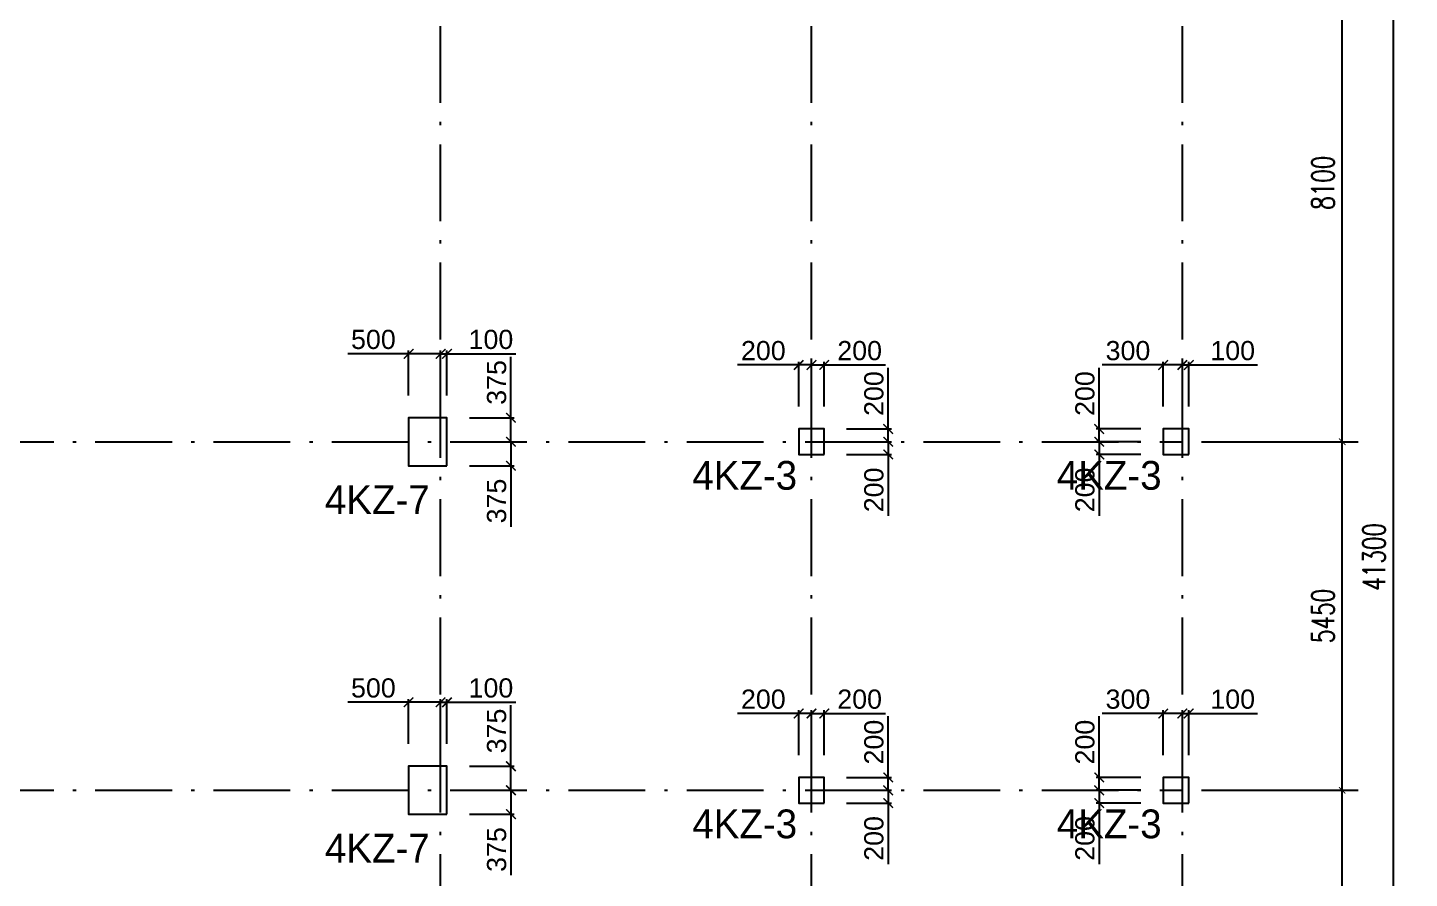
# Model space of a CAD drawing. Header units: millimetres. Extents: x -3831 to 465700, y 39900 to 106100.
# Drawn here: x 254442 to 276050, y 75622 to 88925 of the extents above; entities that cross this region are included whole.
import ezdxf

# ---------------------------------------------------------------- set-up
doc = ezdxf.new("R2010")
doc.units = ezdxf.units.MM
doc.linetypes.add('线型2', pattern=[1850, 1200, -300, 50, -300])
for name, color, linetype in [('AXIS', 3, 'Continuous'), ('column_dim', 90, 'Continuous'), ('DOTE', 10, '线型2')]:
    doc.layers.add(name, color=color, linetype=linetype)
doc.layers.add('S_Cl', color=2, linetype='Continuous', lineweight=25)
doc.layers.add('S_ColumFocus', color=2, linetype='Continuous', lineweight=9)
doc.styles.add('_TCH_DIM_T3', font='SIMPLEX', dxfattribs={"width": 0.705882, "bigfont": 'GBCBIG'})
doc.styles.get("Standard").update_dxf_attribs({"font": 'arial.ttf'})
doc.styles.add('xxxx', font='RIF.ttf')
doc.dimstyles.new('_TCH_ARCH&&100', dxfattribs={"dimtxt": 297.5, "dimasz": 100, "dimexe": 250, "dimexo": 300, "dimgap": 126.25, "dimtad": 1, "dimdec": 0, "dimzin": 0, "dimdsep": 46, "dimtxsty": '_TCH_DIM_T3', "dimblk": 'ARCHTICK', "dimcen": 0.09, "dimclrt": 7, "dimazin": 2, "dimtfac": 1, "dimtdec": 0, "dimtix": 1, "dimtmove": 2, "dimatfit": 3, "dimfxl": 100, "dimtolj": 1, "dimtzin": 0, "dimarcsym": 0})
doc.dimstyles.new('ISO-25', dxfattribs={"dimtxt": 2.5, "dimasz": 2.5, "dimexe": 1.25, "dimexo": 0.625, "dimtad": 1, "dimtxsty": 'Standard', "dimcen": 2.5, "dimadec": 0, "dimazin": 0, "dimtfac": 1, "dimtmove": 0, "dimatfit": 3, "dimfxl": 1, "dimarcsym": 0})

# ---------------------------------------------------------------- blocks, each defined once
blk = doc.blocks.new('_ArchTick')
at = {"color": 0, "linetype": 'ByBlock', "const_width": 0.15}
blk.add_lwpolyline([(-0.5, -0.5), (0.5, 0.5)], dxfattribs=at)
blk = doc.blocks.new('*D986')
at = {"layer": 'column_dim', "color": 0, "lineweight": -2, "transparency": 16777216}
for p, q in [((271200, 82650), (271200, 83607)), ((271850, 82650), (271150, 82650)), ((271200, 82450), (271200, 82650)), ((271850, 82450), (271150, 82450))]:
    blk.add_line(p, q, dxfattribs=at)
at = {"layer": 'Defpoints', "color": 0, "transparency": 16777216}
for p in [(272200, 82650), (271200, 82450), (272200, 82450)]:
    blk.add_point(p, dxfattribs=at)
at = {"layer": 'column_dim', "color": 0, "lineweight": -2, "transparency": 16777216, "xscale": 150, "yscale": 150, "zscale": 150}
for p, rotation in [((271200, 82650), 90), ((271200, 82450), 270)]:
    blk.add_blockref('_ArchTick', p, dxfattribs=dict(at, rotation=rotation))
at = {"layer": 'column_dim', "color": 7, "transparency": 16777216, "insert": (270977, 83203), "char_height": 300, "attachment_point": 5, "rotation": 90}
blk.add_mtext('200', dxfattribs=at)
blk = doc.blocks.new('*D987')
at = {"layer": 'column_dim', "color": 0, "lineweight": -2, "transparency": 16777216}
for p, q in [((271850, 82450), (271150, 82450)), ((271200, 82450), (271200, 82250)), ((271850, 82250), (271150, 82250)), ((271200, 82250), (271200, 81293))]:
    blk.add_line(p, q, dxfattribs=at)
at = {"layer": 'Defpoints', "color": 0, "transparency": 16777216}
for p in [(271200, 82450), (272200, 82450), (272200, 82250)]:
    blk.add_point(p, dxfattribs=at)
at = {"layer": 'column_dim', "color": 0, "lineweight": -2, "transparency": 16777216, "xscale": 150, "yscale": 150, "zscale": 150}
for p, rotation in [((271200, 82450), 90), ((271200, 82250), 270)]:
    blk.add_blockref('_ArchTick', p, dxfattribs=dict(at, rotation=rotation))
at = {"layer": 'column_dim', "color": 7, "transparency": 16777216, "insert": (270977, 81697), "char_height": 300, "attachment_point": 5, "rotation": 90}
blk.add_mtext('200', dxfattribs=at)
blk = doc.blocks.new('*D988')
at = {"layer": 'column_dim', "color": 0, "lineweight": -2, "transparency": 16777216}
for p, q in [((272500, 83650), (272350, 83650)), ((272500, 83000), (272500, 83700)), ((272500, 83650), (272600, 83650)), ((272600, 83000), (272600, 83700)), ((272600, 83650), (273674, 83650))]:
    blk.add_line(p, q, dxfattribs=at)
at = {"layer": 'Defpoints', "color": 0, "transparency": 16777216}
for p in [(272500, 83650), (272500, 82650), (272600, 82650)]:
    blk.add_point(p, dxfattribs=at)
at = {"layer": 'column_dim', "color": 0, "lineweight": -2, "transparency": 16777216, "xscale": 150, "yscale": 150, "zscale": 150}
blk.add_blockref('_ArchTick', (272500, 83650), dxfattribs=at)
at = {"layer": 'column_dim', "color": 0, "lineweight": -2, "transparency": 16777216, "xscale": 150, "yscale": 150, "zscale": 150, "rotation": 180}
blk.add_blockref('_ArchTick', (272600, 83650), dxfattribs=at)
at = {"layer": 'column_dim', "color": 7, "transparency": 16777216, "insert": (273287, 83873), "char_height": 300, "attachment_point": 5}
blk.add_mtext('100', dxfattribs=at)
blk = doc.blocks.new('*D989')
at = {"layer": 'column_dim', "color": 0, "lineweight": -2, "transparency": 16777216}
for p, q in [((272200, 83650), (271248, 83650)), ((272200, 83000), (272200, 83700)), ((272500, 83650), (272200, 83650)), ((272500, 83000), (272500, 83700))]:
    blk.add_line(p, q, dxfattribs=at)
at = {"layer": 'Defpoints', "color": 0, "transparency": 16777216}
for p in [(272500, 83650), (272200, 82650), (272500, 82650)]:
    blk.add_point(p, dxfattribs=at)
at = {"layer": 'column_dim', "color": 0, "lineweight": -2, "transparency": 16777216, "xscale": 150, "yscale": 150, "zscale": 150, "rotation": 180}
blk.add_blockref('_ArchTick', (272200, 83650), dxfattribs=at)
at = {"layer": 'column_dim', "color": 0, "lineweight": -2, "transparency": 16777216, "xscale": 150, "yscale": 150, "zscale": 150}
blk.add_blockref('_ArchTick', (272500, 83650), dxfattribs=at)
at = {"layer": 'column_dim', "color": 7, "transparency": 16777216, "insert": (271649, 83873), "char_height": 300, "attachment_point": 5}
blk.add_mtext('300', dxfattribs=at)
blk = doc.blocks.new('*D990')
at = {"layer": 'column_dim', "color": 0, "lineweight": -2, "transparency": 16777216}
for p, q in [((271200, 77200), (271200, 78157)), ((271850, 77200), (271150, 77200)), ((271200, 77000), (271200, 77200)), ((271850, 77000), (271150, 77000))]:
    blk.add_line(p, q, dxfattribs=at)
at = {"layer": 'Defpoints', "color": 0, "transparency": 16777216}
for p in [(272200, 77200), (271200, 77000), (272200, 77000)]:
    blk.add_point(p, dxfattribs=at)
at = {"layer": 'column_dim', "color": 0, "lineweight": -2, "transparency": 16777216, "xscale": 150, "yscale": 150, "zscale": 150}
for p, rotation in [((271200, 77200), 90), ((271200, 77000), 270)]:
    blk.add_blockref('_ArchTick', p, dxfattribs=dict(at, rotation=rotation))
at = {"layer": 'column_dim', "color": 7, "transparency": 16777216, "insert": (270977, 77753), "char_height": 300, "attachment_point": 5, "rotation": 90}
blk.add_mtext('200', dxfattribs=at)
blk = doc.blocks.new('*D991')
at = {"layer": 'column_dim', "color": 0, "lineweight": -2, "transparency": 16777216}
for p, q in [((271850, 77000), (271150, 77000)), ((271200, 77000), (271200, 76800)), ((271850, 76800), (271150, 76800)), ((271200, 76800), (271200, 75843))]:
    blk.add_line(p, q, dxfattribs=at)
at = {"layer": 'Defpoints', "color": 0, "transparency": 16777216}
for p in [(271200, 77000), (272200, 77000), (272200, 76800)]:
    blk.add_point(p, dxfattribs=at)
at = {"layer": 'column_dim', "color": 0, "lineweight": -2, "transparency": 16777216, "xscale": 150, "yscale": 150, "zscale": 150}
for p, rotation in [((271200, 77000), 90), ((271200, 76800), 270)]:
    blk.add_blockref('_ArchTick', p, dxfattribs=dict(at, rotation=rotation))
at = {"layer": 'column_dim', "color": 7, "transparency": 16777216, "insert": (270977, 76247), "char_height": 300, "attachment_point": 5, "rotation": 90}
blk.add_mtext('200', dxfattribs=at)
blk = doc.blocks.new('*D992')
at = {"layer": 'column_dim', "color": 0, "lineweight": -2, "transparency": 16777216}
for p, q in [((272500, 77550), (272500, 78250)), ((272600, 77550), (272600, 78250)), ((272500, 78200), (272350, 78200)), ((272500, 78200), (272600, 78200)), ((272600, 78200), (273674, 78200))]:
    blk.add_line(p, q, dxfattribs=at)
at = {"layer": 'Defpoints', "color": 0, "transparency": 16777216}
for p in [(272500, 78200), (272500, 77200), (272600, 77200)]:
    blk.add_point(p, dxfattribs=at)
at = {"layer": 'column_dim', "color": 0, "lineweight": -2, "transparency": 16777216, "xscale": 150, "yscale": 150, "zscale": 150}
blk.add_blockref('_ArchTick', (272500, 78200), dxfattribs=at)
at = {"layer": 'column_dim', "color": 0, "lineweight": -2, "transparency": 16777216, "xscale": 150, "yscale": 150, "zscale": 150, "rotation": 180}
blk.add_blockref('_ArchTick', (272600, 78200), dxfattribs=at)
at = {"layer": 'column_dim', "color": 7, "transparency": 16777216, "insert": (273287, 78423), "char_height": 300, "attachment_point": 5}
blk.add_mtext('100', dxfattribs=at)
blk = doc.blocks.new('*D993')
at = {"layer": 'column_dim', "color": 0, "lineweight": -2, "transparency": 16777216}
for p, q in [((272200, 77550), (272200, 78250)), ((272500, 77550), (272500, 78250)), ((272200, 78200), (271248, 78200)), ((272500, 78200), (272200, 78200))]:
    blk.add_line(p, q, dxfattribs=at)
at = {"layer": 'Defpoints', "color": 0, "transparency": 16777216}
for p in [(272500, 78200), (272200, 77200), (272500, 77200)]:
    blk.add_point(p, dxfattribs=at)
at = {"layer": 'column_dim', "color": 0, "lineweight": -2, "transparency": 16777216, "xscale": 150, "yscale": 150, "zscale": 150, "rotation": 180}
blk.add_blockref('_ArchTick', (272200, 78200), dxfattribs=at)
at = {"layer": 'column_dim', "color": 0, "lineweight": -2, "transparency": 16777216, "xscale": 150, "yscale": 150, "zscale": 150}
blk.add_blockref('_ArchTick', (272500, 78200), dxfattribs=at)
at = {"layer": 'column_dim', "color": 7, "transparency": 16777216, "insert": (271649, 78423), "char_height": 300, "attachment_point": 5}
blk.add_mtext('300', dxfattribs=at)
blk = doc.blocks.new('*D1018')
at = {"layer": 'column_dim', "color": 0, "lineweight": -2, "transparency": 16777216}
for p, q in [((267250, 82450), (267950, 82450)), ((267900, 82450), (267900, 82250)), ((267250, 82250), (267950, 82250)), ((267900, 82250), (267900, 81293))]:
    blk.add_line(p, q, dxfattribs=at)
at = {"layer": 'Defpoints', "color": 0, "transparency": 16777216}
for p in [(266900, 82450), (267900, 82450), (266900, 82250)]:
    blk.add_point(p, dxfattribs=at)
at = {"layer": 'column_dim', "color": 0, "lineweight": -2, "transparency": 16777216, "xscale": 150, "yscale": 150, "zscale": 150}
for p, rotation in [((267900, 82450), 90), ((267900, 82250), 270)]:
    blk.add_blockref('_ArchTick', p, dxfattribs=dict(at, rotation=rotation))
at = {"layer": 'column_dim', "color": 7, "transparency": 16777216, "insert": (267677, 81697), "char_height": 300, "attachment_point": 5, "rotation": 90}
blk.add_mtext('200', dxfattribs=at)
blk = doc.blocks.new('*D1019')
at = {"layer": 'column_dim', "color": 0, "lineweight": -2, "transparency": 16777216}
for p, q in [((267900, 82650), (267900, 83607)), ((267250, 82650), (267950, 82650)), ((267900, 82450), (267900, 82650)), ((267250, 82450), (267950, 82450))]:
    blk.add_line(p, q, dxfattribs=at)
at = {"layer": 'Defpoints', "color": 0, "transparency": 16777216}
for p in [(266900, 82650), (266900, 82450), (267900, 82450)]:
    blk.add_point(p, dxfattribs=at)
at = {"layer": 'column_dim', "color": 0, "lineweight": -2, "transparency": 16777216, "xscale": 150, "yscale": 150, "zscale": 150}
for p, rotation in [((267900, 82650), 90), ((267900, 82450), 270)]:
    blk.add_blockref('_ArchTick', p, dxfattribs=dict(at, rotation=rotation))
at = {"layer": 'column_dim', "color": 7, "transparency": 16777216, "insert": (267677, 83203), "char_height": 300, "attachment_point": 5, "rotation": 90}
blk.add_mtext('200', dxfattribs=at)
blk = doc.blocks.new('*D1020')
at = {"layer": 'column_dim', "color": 0, "lineweight": -2, "transparency": 16777216}
for p, q in [((266700, 83000), (266700, 83700)), ((266700, 83650), (266900, 83650)), ((266900, 83000), (266900, 83700)), ((266900, 83650), (267857, 83650))]:
    blk.add_line(p, q, dxfattribs=at)
at = {"layer": 'Defpoints', "color": 0, "transparency": 16777216}
for p in [(266700, 83650), (266700, 82650), (266900, 82650)]:
    blk.add_point(p, dxfattribs=at)
at = {"layer": 'column_dim', "color": 0, "lineweight": -2, "transparency": 16777216, "xscale": 150, "yscale": 150, "zscale": 150, "rotation": 180}
blk.add_blockref('_ArchTick', (266700, 83650), dxfattribs=at)
at = {"layer": 'column_dim', "color": 0, "lineweight": -2, "transparency": 16777216, "xscale": 150, "yscale": 150, "zscale": 150}
blk.add_blockref('_ArchTick', (266900, 83650), dxfattribs=at)
at = {"layer": 'column_dim', "color": 7, "transparency": 16777216, "insert": (267453, 83873), "char_height": 300, "attachment_point": 5}
blk.add_mtext('200', dxfattribs=at)
blk = doc.blocks.new('*D1021')
at = {"layer": 'column_dim', "color": 0, "lineweight": -2, "transparency": 16777216}
for p, q in [((266500, 83650), (265543, 83650)), ((266500, 83000), (266500, 83700)), ((266700, 83650), (266500, 83650)), ((266700, 83000), (266700, 83700))]:
    blk.add_line(p, q, dxfattribs=at)
at = {"layer": 'Defpoints', "color": 0, "transparency": 16777216}
for p in [(266700, 83650), (266500, 82650), (266700, 82650)]:
    blk.add_point(p, dxfattribs=at)
at = {"layer": 'column_dim', "color": 0, "lineweight": -2, "transparency": 16777216, "xscale": 150, "yscale": 150, "zscale": 150, "rotation": 180}
blk.add_blockref('_ArchTick', (266500, 83650), dxfattribs=at)
at = {"layer": 'column_dim', "color": 0, "lineweight": -2, "transparency": 16777216, "xscale": 150, "yscale": 150, "zscale": 150}
blk.add_blockref('_ArchTick', (266700, 83650), dxfattribs=at)
at = {"layer": 'column_dim', "color": 7, "transparency": 16777216, "insert": (265947, 83873), "char_height": 300, "attachment_point": 5}
blk.add_mtext('200', dxfattribs=at)
blk = doc.blocks.new('*D1022')
at = {"layer": 'column_dim', "color": 0, "lineweight": -2, "transparency": 16777216}
for p, q in [((267250, 77000), (267950, 77000)), ((267900, 77000), (267900, 76800)), ((267250, 76800), (267950, 76800)), ((267900, 76800), (267900, 75843))]:
    blk.add_line(p, q, dxfattribs=at)
at = {"layer": 'Defpoints', "color": 0, "transparency": 16777216}
for p in [(266900, 77000), (267900, 77000), (266900, 76800)]:
    blk.add_point(p, dxfattribs=at)
at = {"layer": 'column_dim', "color": 0, "lineweight": -2, "transparency": 16777216, "xscale": 150, "yscale": 150, "zscale": 150}
for p, rotation in [((267900, 77000), 90), ((267900, 76800), 270)]:
    blk.add_blockref('_ArchTick', p, dxfattribs=dict(at, rotation=rotation))
at = {"layer": 'column_dim', "color": 7, "transparency": 16777216, "insert": (267677, 76247), "char_height": 300, "attachment_point": 5, "rotation": 90}
blk.add_mtext('200', dxfattribs=at)
blk = doc.blocks.new('*D1023')
at = {"layer": 'column_dim', "color": 0, "lineweight": -2, "transparency": 16777216}
for p, q in [((267900, 77200), (267900, 78157)), ((267250, 77200), (267950, 77200)), ((267900, 77000), (267900, 77200)), ((267250, 77000), (267950, 77000))]:
    blk.add_line(p, q, dxfattribs=at)
at = {"layer": 'Defpoints', "color": 0, "transparency": 16777216}
for p in [(266900, 77200), (266900, 77000), (267900, 77000)]:
    blk.add_point(p, dxfattribs=at)
at = {"layer": 'column_dim', "color": 0, "lineweight": -2, "transparency": 16777216, "xscale": 150, "yscale": 150, "zscale": 150}
for p, rotation in [((267900, 77200), 90), ((267900, 77000), 270)]:
    blk.add_blockref('_ArchTick', p, dxfattribs=dict(at, rotation=rotation))
at = {"layer": 'column_dim', "color": 7, "transparency": 16777216, "insert": (267677, 77753), "char_height": 300, "attachment_point": 5, "rotation": 90}
blk.add_mtext('200', dxfattribs=at)
blk = doc.blocks.new('*D1024')
at = {"layer": 'column_dim', "color": 0, "lineweight": -2, "transparency": 16777216}
for p, q in [((266700, 77550), (266700, 78250)), ((266900, 77550), (266900, 78250)), ((266700, 78200), (266900, 78200)), ((266900, 78200), (267857, 78200))]:
    blk.add_line(p, q, dxfattribs=at)
at = {"layer": 'Defpoints', "color": 0, "transparency": 16777216}
for p in [(266700, 78200), (266700, 77200), (266900, 77200)]:
    blk.add_point(p, dxfattribs=at)
at = {"layer": 'column_dim', "color": 0, "lineweight": -2, "transparency": 16777216, "xscale": 150, "yscale": 150, "zscale": 150, "rotation": 180}
blk.add_blockref('_ArchTick', (266700, 78200), dxfattribs=at)
at = {"layer": 'column_dim', "color": 0, "lineweight": -2, "transparency": 16777216, "xscale": 150, "yscale": 150, "zscale": 150}
blk.add_blockref('_ArchTick', (266900, 78200), dxfattribs=at)
at = {"layer": 'column_dim', "color": 7, "transparency": 16777216, "insert": (267453, 78423), "char_height": 300, "attachment_point": 5}
blk.add_mtext('200', dxfattribs=at)
blk = doc.blocks.new('*D1025')
at = {"layer": 'column_dim', "color": 0, "lineweight": -2, "transparency": 16777216}
for p, q in [((266500, 77550), (266500, 78250)), ((266700, 77550), (266700, 78250)), ((266500, 78200), (265543, 78200)), ((266700, 78200), (266500, 78200))]:
    blk.add_line(p, q, dxfattribs=at)
at = {"layer": 'Defpoints', "color": 0, "transparency": 16777216}
for p in [(266700, 78200), (266500, 77200), (266700, 77200)]:
    blk.add_point(p, dxfattribs=at)
at = {"layer": 'column_dim', "color": 0, "lineweight": -2, "transparency": 16777216, "xscale": 150, "yscale": 150, "zscale": 150, "rotation": 180}
blk.add_blockref('_ArchTick', (266500, 78200), dxfattribs=at)
at = {"layer": 'column_dim', "color": 0, "lineweight": -2, "transparency": 16777216, "xscale": 150, "yscale": 150, "zscale": 150}
blk.add_blockref('_ArchTick', (266700, 78200), dxfattribs=at)
at = {"layer": 'column_dim', "color": 7, "transparency": 16777216, "insert": (265947, 78423), "char_height": 300, "attachment_point": 5}
blk.add_mtext('200', dxfattribs=at)
blk = doc.blocks.new('*D1046')
at = {"layer": 'column_dim', "color": 0, "lineweight": -2, "transparency": 16777216}
for p, q in [((261350, 82450), (262050, 82450)), ((262000, 82450), (262000, 82075)), ((261350, 82075), (262050, 82075)), ((262000, 82075), (262000, 81120))]:
    blk.add_line(p, q, dxfattribs=at)
at = {"layer": 'Defpoints', "color": 0, "transparency": 16777216}
for p in [(261000, 82450), (262000, 82450), (261000, 82075)]:
    blk.add_point(p, dxfattribs=at)
at = {"layer": 'column_dim', "color": 0, "lineweight": -2, "transparency": 16777216, "xscale": 150, "yscale": 150, "zscale": 150}
for p, rotation in [((262000, 82450), 90), ((262000, 82075), 270)]:
    blk.add_blockref('_ArchTick', p, dxfattribs=dict(at, rotation=rotation))
at = {"layer": 'column_dim', "color": 7, "transparency": 16777216, "insert": (261777, 81523), "char_height": 300, "attachment_point": 5, "rotation": 90}
blk.add_mtext('375', dxfattribs=at)
blk = doc.blocks.new('*D1047')
at = {"layer": 'column_dim', "color": 0, "lineweight": -2, "transparency": 16777216}
for p, q in [((262000, 82825), (262000, 83780)), ((261350, 82825), (262050, 82825)), ((262000, 82450), (262000, 82825)), ((261350, 82450), (262050, 82450))]:
    blk.add_line(p, q, dxfattribs=at)
at = {"layer": 'Defpoints', "color": 0, "transparency": 16777216}
for p in [(261000, 82825), (261000, 82450), (262000, 82450)]:
    blk.add_point(p, dxfattribs=at)
at = {"layer": 'column_dim', "color": 0, "lineweight": -2, "transparency": 16777216, "xscale": 150, "yscale": 150, "zscale": 150}
for p, rotation in [((262000, 82825), 90), ((262000, 82450), 270)]:
    blk.add_blockref('_ArchTick', p, dxfattribs=dict(at, rotation=rotation))
at = {"layer": 'column_dim', "color": 7, "transparency": 16777216, "insert": (261777, 83377), "char_height": 300, "attachment_point": 5, "rotation": 90}
blk.add_mtext('375', dxfattribs=at)
blk = doc.blocks.new('*D1048')
at = {"layer": 'column_dim', "color": 0, "lineweight": -2, "transparency": 16777216}
for p, q in [((260900, 83175), (260900, 83875)), ((261000, 83175), (261000, 83875)), ((260900, 83825), (260750, 83825)), ((260900, 83825), (261000, 83825)), ((261000, 83825), (262074, 83825))]:
    blk.add_line(p, q, dxfattribs=at)
at = {"layer": 'Defpoints', "color": 0, "transparency": 16777216}
for p in [(260900, 83825), (260900, 82825), (261000, 82825)]:
    blk.add_point(p, dxfattribs=at)
at = {"layer": 'column_dim', "color": 0, "lineweight": -2, "transparency": 16777216, "xscale": 150, "yscale": 150, "zscale": 150}
blk.add_blockref('_ArchTick', (260900, 83825), dxfattribs=at)
at = {"layer": 'column_dim', "color": 0, "lineweight": -2, "transparency": 16777216, "xscale": 150, "yscale": 150, "zscale": 150, "rotation": 180}
blk.add_blockref('_ArchTick', (261000, 83825), dxfattribs=at)
at = {"layer": 'column_dim', "color": 7, "transparency": 16777216, "insert": (261687, 84048), "char_height": 300, "attachment_point": 5}
blk.add_mtext('100', dxfattribs=at)
blk = doc.blocks.new('*D1049')
at = {"layer": 'column_dim', "color": 0, "lineweight": -2, "transparency": 16777216}
for p, q in [((260400, 83175), (260400, 83875)), ((260900, 83175), (260900, 83875)), ((260400, 83825), (259448, 83825)), ((260900, 83825), (260400, 83825))]:
    blk.add_line(p, q, dxfattribs=at)
at = {"layer": 'Defpoints', "color": 0, "transparency": 16777216}
for p in [(260900, 83825), (260400, 82825), (260900, 82825)]:
    blk.add_point(p, dxfattribs=at)
at = {"layer": 'column_dim', "color": 0, "lineweight": -2, "transparency": 16777216, "xscale": 150, "yscale": 150, "zscale": 150, "rotation": 180}
blk.add_blockref('_ArchTick', (260400, 83825), dxfattribs=at)
at = {"layer": 'column_dim', "color": 0, "lineweight": -2, "transparency": 16777216, "xscale": 150, "yscale": 150, "zscale": 150}
blk.add_blockref('_ArchTick', (260900, 83825), dxfattribs=at)
at = {"layer": 'column_dim', "color": 7, "transparency": 16777216, "insert": (259849, 84048), "char_height": 300, "attachment_point": 5}
blk.add_mtext('500', dxfattribs=at)
blk = doc.blocks.new('*D1050')
at = {"layer": 'column_dim', "color": 0, "lineweight": -2, "transparency": 16777216}
for p, q in [((261350, 77000), (262050, 77000)), ((262000, 77000), (262000, 76625)), ((261350, 76625), (262050, 76625)), ((262000, 76625), (262000, 75670))]:
    blk.add_line(p, q, dxfattribs=at)
at = {"layer": 'Defpoints', "color": 0, "transparency": 16777216}
for p in [(261000, 77000), (262000, 77000), (261000, 76625)]:
    blk.add_point(p, dxfattribs=at)
at = {"layer": 'column_dim', "color": 0, "lineweight": -2, "transparency": 16777216, "xscale": 150, "yscale": 150, "zscale": 150}
for p, rotation in [((262000, 77000), 90), ((262000, 76625), 270)]:
    blk.add_blockref('_ArchTick', p, dxfattribs=dict(at, rotation=rotation))
at = {"layer": 'column_dim', "color": 7, "transparency": 16777216, "insert": (261777, 76073), "char_height": 300, "attachment_point": 5, "rotation": 90}
blk.add_mtext('375', dxfattribs=at)
blk = doc.blocks.new('*D1051')
at = {"layer": 'column_dim', "color": 0, "lineweight": -2, "transparency": 16777216}
for p, q in [((262000, 77375), (262000, 78330)), ((261350, 77375), (262050, 77375)), ((262000, 77000), (262000, 77375)), ((261350, 77000), (262050, 77000))]:
    blk.add_line(p, q, dxfattribs=at)
at = {"layer": 'Defpoints', "color": 0, "transparency": 16777216}
for p in [(261000, 77375), (261000, 77000), (262000, 77000)]:
    blk.add_point(p, dxfattribs=at)
at = {"layer": 'column_dim', "color": 0, "lineweight": -2, "transparency": 16777216, "xscale": 150, "yscale": 150, "zscale": 150}
for p, rotation in [((262000, 77375), 90), ((262000, 77000), 270)]:
    blk.add_blockref('_ArchTick', p, dxfattribs=dict(at, rotation=rotation))
at = {"layer": 'column_dim', "color": 7, "transparency": 16777216, "insert": (261777, 77927), "char_height": 300, "attachment_point": 5, "rotation": 90}
blk.add_mtext('375', dxfattribs=at)
blk = doc.blocks.new('*D1052')
at = {"layer": 'column_dim', "color": 0, "lineweight": -2, "transparency": 16777216}
for p, q in [((260900, 78375), (260750, 78375)), ((260900, 77725), (260900, 78425)), ((260900, 78375), (261000, 78375)), ((261000, 77725), (261000, 78425)), ((261000, 78375), (262074, 78375))]:
    blk.add_line(p, q, dxfattribs=at)
at = {"layer": 'Defpoints', "color": 0, "transparency": 16777216}
for p in [(260900, 78375), (260900, 77375), (261000, 77375)]:
    blk.add_point(p, dxfattribs=at)
at = {"layer": 'column_dim', "color": 0, "lineweight": -2, "transparency": 16777216, "xscale": 150, "yscale": 150, "zscale": 150}
blk.add_blockref('_ArchTick', (260900, 78375), dxfattribs=at)
at = {"layer": 'column_dim', "color": 0, "lineweight": -2, "transparency": 16777216, "xscale": 150, "yscale": 150, "zscale": 150, "rotation": 180}
blk.add_blockref('_ArchTick', (261000, 78375), dxfattribs=at)
at = {"layer": 'column_dim', "color": 7, "transparency": 16777216, "insert": (261687, 78598), "char_height": 300, "attachment_point": 5}
blk.add_mtext('100', dxfattribs=at)
blk = doc.blocks.new('*D1053')
at = {"layer": 'column_dim', "color": 0, "lineweight": -2, "transparency": 16777216}
for p, q in [((260400, 78375), (259448, 78375)), ((260400, 77725), (260400, 78425)), ((260900, 78375), (260400, 78375)), ((260900, 77725), (260900, 78425))]:
    blk.add_line(p, q, dxfattribs=at)
at = {"layer": 'Defpoints', "color": 0, "transparency": 16777216}
for p in [(260900, 78375), (260400, 77375), (260900, 77375)]:
    blk.add_point(p, dxfattribs=at)
at = {"layer": 'column_dim', "color": 0, "lineweight": -2, "transparency": 16777216, "xscale": 150, "yscale": 150, "zscale": 150, "rotation": 180}
blk.add_blockref('_ArchTick', (260400, 78375), dxfattribs=at)
at = {"layer": 'column_dim', "color": 0, "lineweight": -2, "transparency": 16777216, "xscale": 150, "yscale": 150, "zscale": 150}
blk.add_blockref('_ArchTick', (260900, 78375), dxfattribs=at)
at = {"layer": 'column_dim', "color": 7, "transparency": 16777216, "insert": (259849, 78598), "char_height": 300, "attachment_point": 5}
blk.add_mtext('500', dxfattribs=at)
blk = doc.blocks.new('*D2415')
at = {"layer": 'AXIS', "color": 0, "lineweight": -2, "transparency": 16777216}
for p, q in [((272800, 101300), (276050, 101300)), ((275800, 60000), (275800, 101300)), ((272800, 60000), (276050, 60000))]:
    blk.add_line(p, q, dxfattribs=at)
at = {"layer": 'Defpoints', "color": 0, "transparency": 16777216}
for p in [(272500, 101300), (275800, 101300), (272500, 60000)]:
    blk.add_point(p, dxfattribs=at)
at = {"layer": 'AXIS', "color": 0, "lineweight": -2, "transparency": 16777216, "xscale": 100, "yscale": 100, "zscale": 100}
for p, rotation in [((275800, 101300), 90), ((275800, 60000), 270)]:
    blk.add_blockref('_ArchTick', p, dxfattribs=dict(at, rotation=rotation))
at = {"layer": 'AXIS', "color": 7, "transparency": 16777216, "insert": (275498.75, 80650), "char_height": 350, "attachment_point": 5, "rotation": 90, "style": '_TCH_DIM_T3'}
blk.add_mtext('\\A1;41300', dxfattribs=at)
blk = doc.blocks.new('*D2418')
at = {"layer": 'AXIS', "color": 0, "lineweight": -2, "transparency": 16777216}
for p, q in [((272800, 77000), (275250, 77000)), ((275000, 71600), (275000, 77000)), ((272800, 71600), (275250, 71600))]:
    blk.add_line(p, q, dxfattribs=at)
at = {"layer": 'Defpoints', "color": 0, "transparency": 16777216}
for p in [(272500, 77000), (275000, 77000), (272500, 71600)]:
    blk.add_point(p, dxfattribs=at)
at = {"layer": 'AXIS', "color": 0, "lineweight": -2, "transparency": 16777216, "xscale": 100, "yscale": 100, "zscale": 100}
for p, rotation in [((275000, 77000), 90), ((275000, 71600), 270)]:
    blk.add_blockref('_ArchTick', p, dxfattribs=dict(at, rotation=rotation))
at = {"layer": 'AXIS', "color": 7, "transparency": 16777216, "insert": (274698.75, 74300), "char_height": 350, "attachment_point": 5, "rotation": 90, "style": '_TCH_DIM_T3'}
blk.add_mtext('\\A1;5400', dxfattribs=at)
blk = doc.blocks.new('*D2419')
at = {"layer": 'AXIS', "color": 0, "lineweight": -2, "transparency": 16777216}
for p, q in [((272800, 82450), (275250, 82450)), ((275000, 77000), (275000, 82450)), ((272800, 77000), (275250, 77000))]:
    blk.add_line(p, q, dxfattribs=at)
at = {"layer": 'Defpoints', "color": 0, "transparency": 16777216}
for p in [(272500, 82450), (275000, 82450), (272500, 77000)]:
    blk.add_point(p, dxfattribs=at)
at = {"layer": 'AXIS', "color": 0, "lineweight": -2, "transparency": 16777216, "xscale": 100, "yscale": 100, "zscale": 100}
for p, rotation in [((275000, 82450), 90), ((275000, 77000), 270)]:
    blk.add_blockref('_ArchTick', p, dxfattribs=dict(at, rotation=rotation))
at = {"layer": 'AXIS', "color": 7, "transparency": 16777216, "insert": (274698.75, 79725), "char_height": 350, "attachment_point": 5, "rotation": 90, "style": '_TCH_DIM_T3'}
blk.add_mtext('\\A1;5450', dxfattribs=at)
blk = doc.blocks.new('*D2420')
at = {"layer": 'AXIS', "color": 0, "lineweight": -2, "transparency": 16777216}
for p, q in [((272800, 90550), (275250, 90550)), ((275000, 82450), (275000, 90550)), ((272800, 82450), (275250, 82450))]:
    blk.add_line(p, q, dxfattribs=at)
at = {"layer": 'Defpoints', "color": 0, "transparency": 16777216}
for p in [(272500, 90550), (275000, 90550), (272500, 82450)]:
    blk.add_point(p, dxfattribs=at)
at = {"layer": 'AXIS', "color": 0, "lineweight": -2, "transparency": 16777216, "xscale": 100, "yscale": 100, "zscale": 100}
for p, rotation in [((275000, 90550), 90), ((275000, 82450), 270)]:
    blk.add_blockref('_ArchTick', p, dxfattribs=dict(at, rotation=rotation))
at = {"layer": 'AXIS', "color": 7, "transparency": 16777216, "insert": (274698.75, 86500), "char_height": 350, "attachment_point": 5, "rotation": 90, "style": '_TCH_DIM_T3'}
blk.add_mtext('\\A1;8100', dxfattribs=at)

msp = doc.modelspace()

# ---------------------------------------------------------------- linework, layer by layer
at = {"layer": 'DOTE'}
for p, q in [((260900, 60000), (260900, 101300)), ((266700, 60000), (266700, 101300)), ((272500, 60000), (272500, 101300)), ((200000, 82450), (272500, 82450)), ((200000, 77000), (272500, 77000))]:
    msp.add_line(p, q, dxfattribs=at)
at = {"layer": 'S_Cl'}
for points in [[(261000, 82075), (261000, 82825), (260400, 82825), (260400, 82075)], [(266900, 82250), (266900, 82650), (266500, 82650), (266500, 82250)], [(272600, 82250), (272600, 82650), (272200, 82650), (272200, 82250)], [(261000, 76625), (261000, 77375), (260400, 77375), (260400, 76625)], [(266900, 76800), (266900, 77200), (266500, 77200), (266500, 76800)], [(272600, 76800), (272600, 77200), (272200, 77200), (272200, 76800)]]:
    msp.add_lwpolyline(points, close=True, dxfattribs=at)

# ---------------------------------------------------------------- texts
at = {"layer": 'S_ColumFocus', "char_height": 450, "attachment_point": 1, "style": 'xxxx'}
for s, insert, width in [('4KZ-3', (264836.71064, 82149.2524), 678.375), ('4KZ-3', (270536.71064, 82149.2524), 845.875), ('4KZ-7', (259090.98346, 81769.37245), 837.5), ('4KZ-3', (264836.71064, 76699.2524), 678.375), ('4KZ-3', (270536.71064, 76699.2524), 845.875), ('4KZ-7', (259090.98346, 76319.37245), 845.875)]:
    msp.add_mtext(s, dxfattribs=dict(at, insert=insert, width=width))

# ---------------------------------------------------------------- dimensions: what is measured, and where the dimension line sits
at = {"layer": 'AXIS'}
for p1, p2, distance, picture, middle in [((272500, 60000), (272500, 101300), -3300, '*D2415', (275498.75, 80650)), ((272500, 82450), (272500, 90550), -2500, '*D2420', (274698.75, 86500)), ((272500, 77000), (272500, 82450), -2500, '*D2419', (274698.75, 79725)), ((272500, 71600), (272500, 77000), -2500, '*D2418', (274698.75, 74300))]:
    dim = msp.add_aligned_dim(p1=p1, p2=p2, distance=distance, dimstyle='_TCH_ARCH&&100', override={"dimtxt": 350}, dxfattribs=at)
    dim.commit()
    dim.dimension.update_dxf_attribs({"geometry": picture, "text_midpoint": middle})
at = {"layer": 'column_dim'}
for p1, p2, distance, picture, middle in [((260400, 82825), (260900, 82825), 1000, '*D1049', (259849.09959, 84048.1719)), ((261000, 82825), (260900, 82825), -1000, '*D1048', (261686.78035, 84048.1719)), ((266500, 82650), (266700, 82650), 1000, '*D1021', (265946.54161, 83873.1719)), ((266900, 82650), (266700, 82650), -1000, '*D1020', (267453.45839, 83873.1719)), ((272200, 82650), (272500, 82650), 1000, '*D989', (271649.20191, 83873.27422)), ((272600, 82650), (272500, 82650), -1000, '*D988', (273286.78035, 83873.1719)), ((261000, 82825), (261000, 82450), 1000, '*D1047', (261776.72578, 83377.4352)), ((266900, 82650), (266900, 82450), 1000, '*D1019', (267676.8281, 83203.45839)), ((272200, 82650), (272200, 82450), -1000, '*D986', (270976.8281, 83203.45839)), ((261000, 82075), (261000, 82450), -1000, '*D1046', (261776.72578, 81522.5648)), ((266900, 82250), (266900, 82450), -1000, '*D1018', (267676.8281, 81696.54161)), ((272200, 82250), (272200, 82450), 1000, '*D987', (270976.8281, 81696.54161)), ((260400, 77375), (260900, 77375), 1000, '*D1053', (259849.09959, 78598.1719)), ((261000, 77375), (260900, 77375), -1000, '*D1052', (261686.78035, 78598.1719)), ((266500, 77200), (266700, 77200), 1000, '*D1025', (265946.54161, 78423.1719)), ((266900, 77200), (266700, 77200), -1000, '*D1024', (267453.45839, 78423.1719)), ((272200, 77200), (272500, 77200), 1000, '*D993', (271649.20191, 78423.27422)), ((272600, 77200), (272500, 77200), -1000, '*D992', (273286.78035, 78423.1719)), ((261000, 77375), (261000, 77000), 1000, '*D1051', (261776.72578, 77927.4352)), ((266900, 77200), (266900, 77000), 1000, '*D1023', (267676.8281, 77753.45839)), ((272200, 77200), (272200, 77000), -1000, '*D990', (270976.8281, 77753.45839)), ((261000, 76625), (261000, 77000), -1000, '*D1050', (261776.72578, 76072.5648)), ((266900, 76800), (266900, 77000), -1000, '*D1022', (267676.8281, 76246.54161)), ((272200, 76800), (272200, 77000), 1000, '*D991', (270976.8281, 76246.54161))]:
    dim = msp.add_aligned_dim(p1=p1, p2=p2, distance=distance, dimstyle='ISO-25', override={"dimtxt": 300, "dimasz": 150, "dimexe": 50, "dimexo": 350, "dimgap": 70, "dimjust": 1, "dimblk1": 'ArchTick', "dimblk2": 'ArchTick', "dimsah": 1, "dimclrt": 7}, dxfattribs=at)
    dim.commit()
    dim.dimension.update_dxf_attribs({"geometry": picture, "text_midpoint": middle})

doc.saveas('drawing.dxf')
